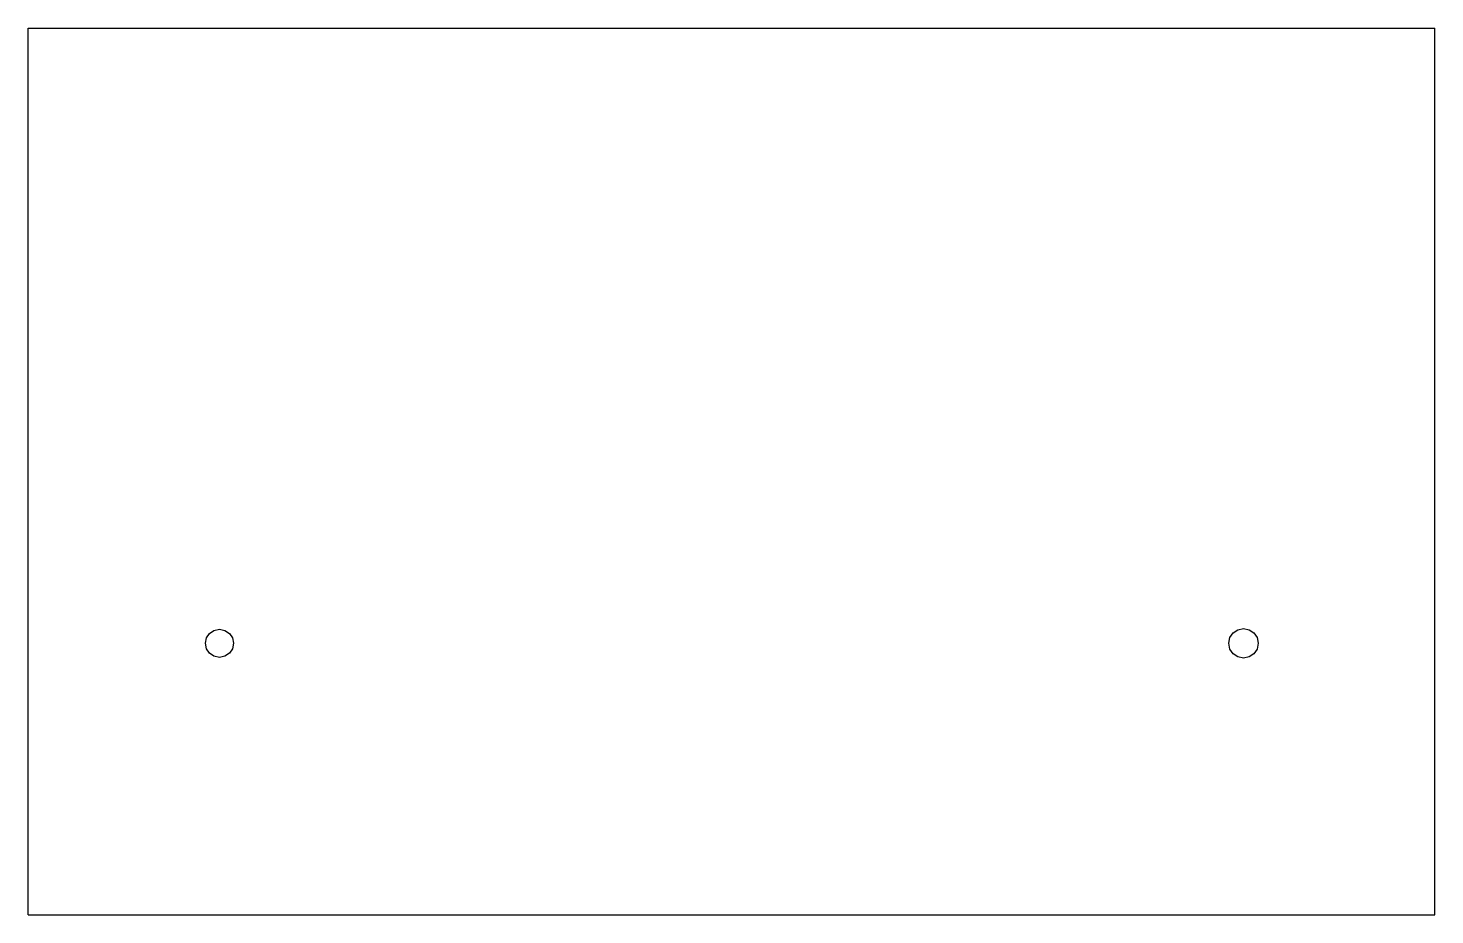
# Model space of a CAD drawing. Extents: x 18.3 to 118.3, y 189.5 to 252.6.
import ezdxf

# ---------------------------------------------------------------- set-up
doc = ezdxf.new("R2010")
doc.units = 0
doc.layers.add('Layer_1', color=7, linetype='CONTINUOUS')

msp = doc.modelspace()

# ---------------------------------------------------------------- linework, layer by layer
at = {"layer": 'Layer_1', "color": 2}
for points in [[(18.261508, 189.53338), (18.261508, 252.553323)], [(18.261508, 252.553323), (118.26131, 252.553323)], [(118.26131, 189.53338), (118.26131, 252.553323)], [(18.261508, 189.53338), (118.26131, 189.53338)]]:
    msp.add_lwpolyline(points, dxfattribs=at)
for points in [[(32.861685, 208.831292), (32.783095, 208.442047), (32.568786, 208.124185), (32.250924, 207.909877), (31.861679, 207.831297), (31.472434, 207.909877), (31.154572, 208.124185), (30.940263, 208.442047), (30.861673, 208.831292), (30.940263, 209.220538), (31.154571, 209.5384), (31.472433, 209.752708), (31.861679, 209.831298), (32.250925, 209.752708), (32.568787, 209.538399), (32.783095, 209.220538)], [(105.71164, 208.831292), (105.62914, 208.422585), (105.40411, 208.08883), (105.07036, 207.863806), (104.66165, 207.781296), (104.25294, 207.863806), (103.91919, 208.08883), (103.69416, 208.422585), (103.61166, 208.831292), (103.69416, 209.24), (103.91919, 209.573755), (104.25294, 209.798779), (104.66165, 209.881289), (105.07036, 209.798779), (105.40411, 209.573755), (105.62914, 209.24)]]:
    msp.add_lwpolyline(points, close=True, dxfattribs=at)

doc.saveas('drawing.dxf')
